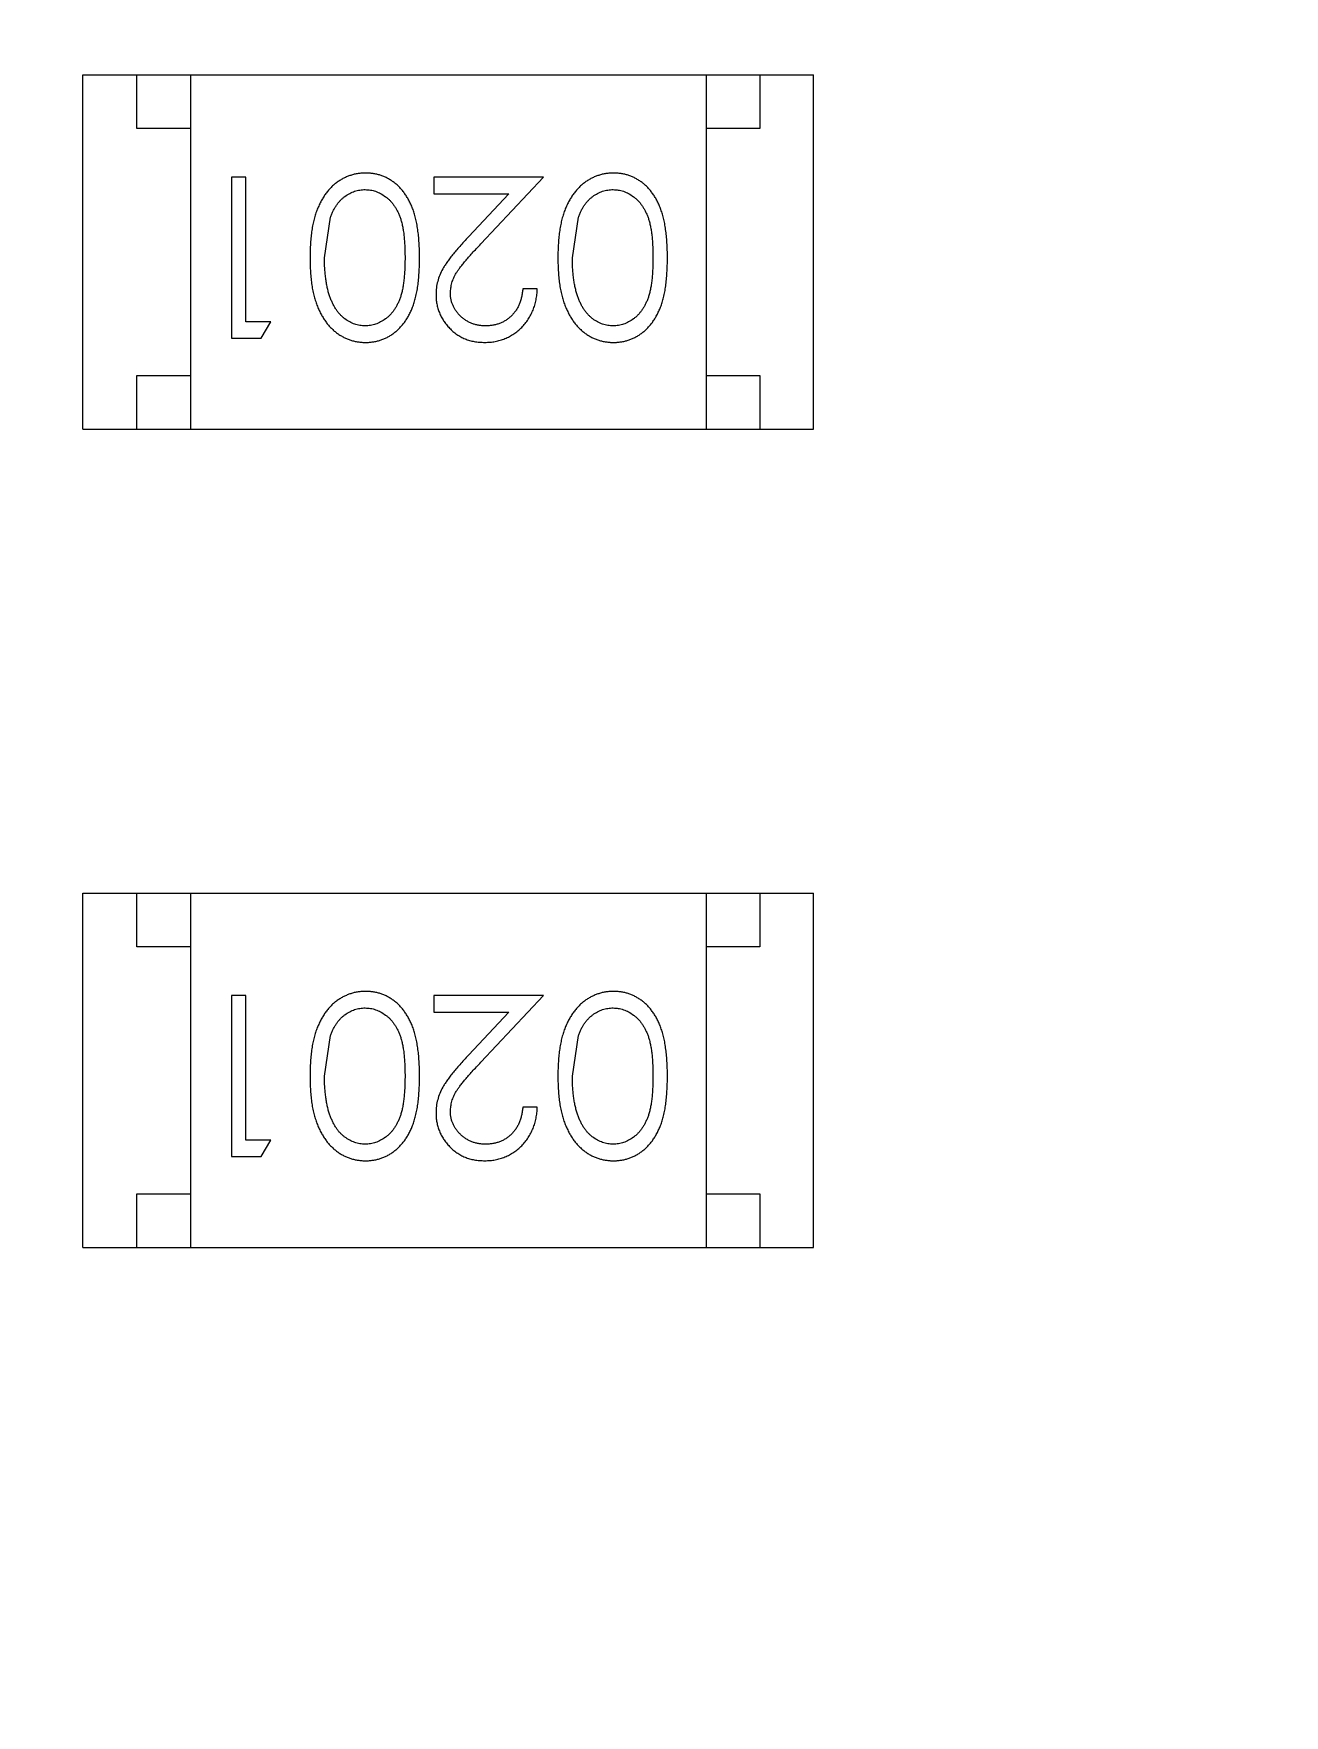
# Model space of a CAD drawing. Header units: inches. Extents: x 398 to 599, y 40 to 151.
# Drawn here: x 563.517 to 564.681, y 97.725 to 99.291 of the extents above; entities that cross this region are included whole.
import ezdxf

# ---------------------------------------------------------------- set-up
doc = ezdxf.new("R2010")
doc.units = ezdxf.units.IN
doc.header["$LTSCALE"] = 1.21
doc.header["$MEASUREMENT"] = 0
doc.layers.get('0').update_dxf_attribs({"linetype": 'CONTINUOUS'})

msp = doc.modelspace()

# ---------------------------------------------------------------- linework, layer by layer
at = {"color": 7, "linetype": 'Continuous'}
for p, q in [((563.5628, 98.9223), (563.5628, 99.2523)), ((563.5628, 99.2523), (564.2428, 99.2523)), ((563.6128, 99.2023), (563.6128, 99.2523)), ((563.6628, 99.2523), (563.6628, 98.9223)), ((564.1428, 99.2523), (564.1428, 98.9223)), ((564.1928, 99.2523), (564.1928, 99.2023)), ((564.2428, 98.9223), (564.2428, 99.2523)), ((563.6628, 99.2023), (563.6128, 99.2023)), ((564.1928, 99.2023), (564.1428, 99.2023)), ((563.701, 99.1571), (563.701, 99.0071)), ((563.7145, 99.1571), (563.701, 99.1571)), ((563.7145, 99.0224), (563.7145, 99.1571)), ((563.8895, 99.1571), (563.8895, 99.1417)), ((563.9914, 99.1571), (563.8895, 99.1571)), ((563.9332, 99.095), (563.9914, 99.1571)), ((563.8895, 99.1417), (563.9593, 99.1417)), ((563.9593, 99.1417), (563.9217, 99.1016)), ((563.7876, 99.0821), (563.7932, 99.1198)), ((564.0183, 99.0821), (564.024, 99.1198)), ((563.9856, 99.0532), (563.9722, 99.0532)), ((563.7376, 99.0224), (563.7145, 99.0224)), ((563.7287, 99.0071), (563.7376, 99.0224)), ((563.701, 99.0071), (563.7287, 99.0071)), ((563.6128, 98.9223), (563.6128, 98.9723)), ((563.6128, 98.9723), (563.6628, 98.9723)), ((564.1428, 98.9723), (564.1928, 98.9723)), ((564.1928, 98.9723), (564.1928, 98.9223)), ((563.5628, 98.9223), (564.2428, 98.9223)), ((563.5628, 98.1604), (563.5628, 98.4904)), ((563.5628, 98.4904), (564.2428, 98.4904)), ((563.6128, 98.4404), (563.6128, 98.4904)), ((563.6628, 98.4904), (563.6628, 98.1604)), ((564.1428, 98.4904), (564.1428, 98.1604)), ((564.1928, 98.4904), (564.1928, 98.4404)), ((564.2428, 98.1604), (564.2428, 98.4904)), ((563.6628, 98.4404), (563.6128, 98.4404)), ((564.1928, 98.4404), (564.1428, 98.4404)), ((563.701, 98.3951), (563.701, 98.2451)), ((563.7145, 98.3951), (563.701, 98.3951)), ((563.7145, 98.2605), (563.7145, 98.3951)), ((563.8895, 98.3951), (563.8895, 98.3797)), ((563.9914, 98.3951), (563.8895, 98.3951)), ((563.9332, 98.333), (563.9914, 98.3951)), ((563.8895, 98.3797), (563.9593, 98.3797)), ((563.9593, 98.3797), (563.9217, 98.3396)), ((563.7876, 98.3201), (563.7932, 98.3578)), ((564.0183, 98.3201), (564.024, 98.3578)), ((563.9856, 98.2912), (563.9722, 98.2912)), ((563.7376, 98.2605), (563.7145, 98.2605)), ((563.7287, 98.2451), (563.7376, 98.2605)), ((563.701, 98.2451), (563.7287, 98.2451)), ((563.6128, 98.1604), (563.6128, 98.2104)), ((563.6128, 98.2104), (563.6628, 98.2104)), ((564.1428, 98.2104), (564.1928, 98.2104)), ((564.1928, 98.2104), (564.1928, 98.1604)), ((563.5628, 98.1604), (564.2428, 98.1604))]:
    msp.add_line(p, q, dxfattribs=at)
for radius, start, end in [(23, 281.22586, 258.77532), (22.75, 294.44334, 241.13427)]:
    msp.add_arc((553.751, 92.925), radius, start, end, dxfattribs=at)
for points, knots in [([(563.8259, 99.1609), (563.8247, 99.1609), (563.8223, 99.1609), (563.8188, 99.1604), (563.8153, 99.1598), (563.812, 99.1588), (563.8087, 99.1576), (563.8055, 99.1562), (563.8025, 99.1544), (563.7994, 99.1524), (563.7965, 99.1502), (563.7938, 99.1476), (563.7912, 99.1449), (563.7888, 99.1418), (563.7866, 99.1385), (563.7845, 99.135), (563.7826, 99.1312), (563.7808, 99.1271), (563.7792, 99.1227), (563.7779, 99.1179), (563.7767, 99.1129), (563.7757, 99.1074), (563.775, 99.1016), (563.7745, 99.0954), (563.7742, 99.0889), (563.7741, 99.0844), (563.7741, 99.0821)], [0, 0, 0, 0, 0.033824, 0.067298, 0.10028, 0.133019, 0.165736, 0.198792, 0.232372, 0.266409, 0.301016, 0.336196, 0.371972, 0.408574, 0.446394, 0.485225, 0.525372, 0.567224, 0.611081, 0.65775, 0.70702, 0.759235, 0.814484, 0.873227, 0.934937, 1, 1, 1, 1]), ([(563.876, 99.0821), (563.876, 99.0845), (563.876, 99.0891), (563.8757, 99.0959), (563.8752, 99.1023), (563.8744, 99.1082), (563.8735, 99.1137), (563.8725, 99.1189), (563.8712, 99.1236), (563.8697, 99.1279), (563.868, 99.1319), (563.8661, 99.1357), (563.8641, 99.1391), (563.8619, 99.1423), (563.8596, 99.1453), (563.8571, 99.148), (563.8545, 99.1505), (563.8517, 99.1527), (563.8488, 99.1546), (563.8458, 99.1563), (563.8427, 99.1577), (563.8395, 99.1589), (563.8362, 99.1598), (563.8328, 99.1604), (563.8294, 99.1608), (563.827, 99.1609), (563.8259, 99.1609)], [0, 0, 0, 0, 0.068113, 0.132564, 0.193427, 0.250218, 0.303569, 0.353576, 0.400235, 0.443586, 0.484619, 0.524292, 0.56238, 0.599049, 0.63494, 0.669782, 0.704009, 0.737842, 0.771098, 0.803896, 0.836415, 0.868639, 0.900715, 0.933378, 0.966213, 1, 1, 1, 1]), ([(564.0566, 99.1609), (564.0554, 99.1609), (564.0531, 99.1609), (564.0496, 99.1604), (564.0461, 99.1598), (564.0428, 99.1588), (564.0395, 99.1576), (564.0363, 99.1562), (564.0332, 99.1544), (564.0302, 99.1524), (564.0273, 99.1502), (564.0246, 99.1476), (564.022, 99.1449), (564.0196, 99.1418), (564.0173, 99.1385), (564.0153, 99.135), (564.0133, 99.1312), (564.0116, 99.1271), (564.0099, 99.1227), (564.0086, 99.1179), (564.0074, 99.1129), (564.0065, 99.1074), (564.0058, 99.1016), (564.0052, 99.0954), (564.0049, 99.0889), (564.0049, 99.0844), (564.0049, 99.0821)], [0, 0, 0, 0, 0.033824, 0.067298, 0.10028, 0.133019, 0.165736, 0.198792, 0.232372, 0.266409, 0.301016, 0.336196, 0.371972, 0.408574, 0.446394, 0.485225, 0.525372, 0.567224, 0.611081, 0.65775, 0.70702, 0.759235, 0.814484, 0.873227, 0.934937, 1, 1, 1, 1]), ([(564.1068, 99.0821), (564.1068, 99.0845), (564.1067, 99.0891), (564.1064, 99.0959), (564.1059, 99.1023), (564.1052, 99.1082), (564.1043, 99.1137), (564.1033, 99.1189), (564.1019, 99.1236), (564.1004, 99.1279), (564.0987, 99.1319), (564.0969, 99.1357), (564.0949, 99.1391), (564.0927, 99.1423), (564.0904, 99.1453), (564.0879, 99.148), (564.0852, 99.1505), (564.0825, 99.1527), (564.0795, 99.1546), (564.0765, 99.1563), (564.0734, 99.1577), (564.0702, 99.1589), (564.067, 99.1598), (564.0636, 99.1604), (564.0601, 99.1608), (564.0578, 99.1609), (564.0566, 99.1609)], [0, 0, 0, 0, 0.068113, 0.132564, 0.193427, 0.250218, 0.303569, 0.353576, 0.400235, 0.443586, 0.484619, 0.524292, 0.56238, 0.599049, 0.63494, 0.669782, 0.704009, 0.737842, 0.771098, 0.803896, 0.836415, 0.868639, 0.900715, 0.933378, 0.966213, 1, 1, 1, 1]), ([(563.7932, 99.1198), (563.7936, 99.1208), (563.7944, 99.1229), (563.7957, 99.1258), (563.7972, 99.1285), (563.7988, 99.131), (563.8005, 99.1334), (563.8024, 99.1355), (563.8044, 99.1374), (563.8072, 99.1397), (563.8109, 99.142), (563.8156, 99.144), (563.8204, 99.1453), (563.8238, 99.1455), (563.8254, 99.1455)], [0, 0, 0, 0, 0.075949, 0.148549, 0.218996, 0.286119, 0.351826, 0.416074, 0.478265, 0.540325, 0.660405, 0.774606, 0.887187, 1, 1, 1, 1]), ([(563.8254, 99.1455), (563.8271, 99.1454), (563.8304, 99.1453), (563.8352, 99.144), (563.84, 99.1419), (563.8437, 99.1395), (563.8466, 99.1372), (563.8487, 99.1353), (563.8505, 99.1331), (563.8523, 99.1308), (563.854, 99.1283), (563.8554, 99.1256), (563.8568, 99.1227), (563.858, 99.1196), (563.8591, 99.1162), (563.86, 99.1124), (563.8608, 99.1083), (563.8615, 99.1038), (563.8619, 99.0989), (563.8623, 99.0936), (563.8625, 99.088), (563.8625, 99.0841), (563.8626, 99.0821)], [0, 0, 0, 0, 0.060034, 0.120278, 0.182348, 0.247919, 0.281641, 0.315701, 0.350322, 0.385703, 0.421819, 0.459196, 0.497866, 0.538301, 0.58121, 0.628183, 0.679403, 0.734699, 0.794074, 0.858416, 0.927049, 1, 1, 1, 1]), ([(564.024, 99.1198), (564.0244, 99.1208), (564.0251, 99.1229), (564.0265, 99.1258), (564.0279, 99.1285), (564.0295, 99.131), (564.0313, 99.1334), (564.0331, 99.1355), (564.0352, 99.1374), (564.038, 99.1397), (564.0416, 99.142), (564.0464, 99.144), (564.0512, 99.1453), (564.0545, 99.1455), (564.0562, 99.1455)], [0, 0, 0, 0, 0.075949, 0.148549, 0.218996, 0.286119, 0.351826, 0.416074, 0.478265, 0.540325, 0.660405, 0.774606, 0.887187, 1, 1, 1, 1]), ([(564.0562, 99.1455), (564.0578, 99.1454), (564.0611, 99.1453), (564.066, 99.144), (564.0708, 99.1419), (564.0745, 99.1395), (564.0774, 99.1372), (564.0794, 99.1353), (564.0813, 99.1331), (564.0831, 99.1308), (564.0847, 99.1283), (564.0862, 99.1256), (564.0875, 99.1227), (564.0888, 99.1196), (564.0899, 99.1162), (564.0908, 99.1124), (564.0916, 99.1083), (564.0922, 99.1038), (564.0927, 99.0989), (564.093, 99.0936), (564.0933, 99.088), (564.0933, 99.0841), (564.0933, 99.0821)], [0, 0, 0, 0, 0.060034, 0.120278, 0.182348, 0.247919, 0.281641, 0.315701, 0.350322, 0.385703, 0.421819, 0.459196, 0.497866, 0.538301, 0.58121, 0.628183, 0.679403, 0.734699, 0.794074, 0.858416, 0.927049, 1, 1, 1, 1]), ([(563.9217, 99.1016), (563.9203, 99.1001), (563.9175, 99.0971), (563.9136, 99.0928), (563.91, 99.0886), (563.9068, 99.0848), (563.904, 99.0811), (563.9015, 99.0777), (563.8994, 99.0746), (563.8971, 99.0708), (563.8948, 99.066), (563.8928, 99.0601), (563.8916, 99.054), (563.8915, 99.0499), (563.8914, 99.0478)], [0, 0, 0, 0, 0.09953, 0.192079, 0.277712, 0.357454, 0.429648, 0.495771, 0.555538, 0.608657, 0.707578, 0.804328, 0.901298, 1, 1, 1, 1]), ([(563.9049, 99.049), (563.9049, 99.0506), (563.905, 99.0539), (563.9061, 99.0587), (563.9078, 99.0633), (563.9098, 99.0671), (563.9118, 99.0702), (563.9137, 99.0729), (563.916, 99.0758), (563.9187, 99.0791), (563.9218, 99.0827), (563.9252, 99.0865), (563.9291, 99.0907), (563.9318, 99.0935), (563.9332, 99.095)], [0, 0, 0, 0, 0.088014, 0.174976, 0.2638, 0.355443, 0.406413, 0.465519, 0.533076, 0.609353, 0.693899, 0.787171, 0.889197, 1, 1, 1, 1]), ([(563.7741, 99.0821), (563.7741, 99.0798), (563.7742, 99.0753), (563.7745, 99.0688), (563.775, 99.0626), (563.7757, 99.0567), (563.7767, 99.0512), (563.7779, 99.0461), (563.7793, 99.0414), (563.7809, 99.0369), (563.7827, 99.0329), (563.7846, 99.029), (563.7867, 99.0255), (563.7889, 99.0222), (563.7914, 99.0191), (563.7939, 99.0164), (563.7967, 99.0138), (563.7995, 99.0116), (563.8025, 99.0096), (563.8056, 99.0079), (563.8088, 99.0064), (563.812, 99.0053), (563.8154, 99.0043), (563.8188, 99.0037), (563.8223, 99.0033), (563.8247, 99.0032), (563.8259, 99.0032)], [0, 0, 0, 0, 0.065278, 0.127205, 0.186168, 0.241675, 0.294115, 0.343609, 0.390387, 0.434463, 0.476646, 0.517002, 0.555936, 0.593716, 0.630057, 0.665601, 0.700745, 0.734917, 0.768681, 0.802087, 0.834849, 0.867433, 0.900138, 0.932806, 0.966212, 1, 1, 1, 1]), ([(563.8254, 99.0186), (563.8238, 99.0187), (563.8205, 99.0189), (563.8156, 99.0201), (563.811, 99.0222), (563.8072, 99.0246), (563.8044, 99.0269), (563.8023, 99.0289), (563.8004, 99.0311), (563.7986, 99.0336), (563.7969, 99.0363), (563.7953, 99.0392), (563.7939, 99.0424), (563.7925, 99.0458), (563.7914, 99.0495), (563.7903, 99.0534), (563.7895, 99.0576), (563.7888, 99.062), (563.7883, 99.0667), (563.7878, 99.0716), (563.7876, 99.0767), (563.7876, 99.0803), (563.7876, 99.0821)], [0, 0, 0, 0, 0.059689, 0.119507, 0.181075, 0.246162, 0.279894, 0.314468, 0.350403, 0.387474, 0.426147, 0.466624, 0.508745, 0.553328, 0.600058, 0.649177, 0.700552, 0.754894, 0.811825, 0.871514, 0.934319, 1, 1, 1, 1]), ([(563.8626, 99.0821), (563.8625, 99.08), (563.8625, 99.0761), (563.8623, 99.0705), (563.8619, 99.0652), (563.8614, 99.0603), (563.8608, 99.0558), (563.86, 99.0516), (563.8591, 99.0479), (563.858, 99.0445), (563.8567, 99.0413), (563.8554, 99.0384), (563.8539, 99.0357), (563.8523, 99.0332), (563.8505, 99.0309), (563.8486, 99.0288), (563.8466, 99.0268), (563.8437, 99.0246), (563.84, 99.0222), (563.8353, 99.0201), (563.8304, 99.0189), (563.8271, 99.0187), (563.8254, 99.0186)], [0, 0, 0, 0, 0.073302, 0.142286, 0.206253, 0.266017, 0.321612, 0.372532, 0.419497, 0.462398, 0.502825, 0.541489, 0.579034, 0.615143, 0.650298, 0.684912, 0.718701, 0.752189, 0.817245, 0.879117, 0.939613, 1, 1, 1, 1]), ([(563.8259, 99.0032), (563.827, 99.0032), (563.8294, 99.0033), (563.8328, 99.0037), (563.8362, 99.0043), (563.8395, 99.0053), (563.8427, 99.0064), (563.8458, 99.0079), (563.8489, 99.0096), (563.8518, 99.0116), (563.8546, 99.0138), (563.8573, 99.0162), (563.8597, 99.019), (563.8621, 99.0219), (563.8642, 99.0251), (563.8663, 99.0286), (563.8681, 99.0323), (563.8697, 99.0362), (563.8712, 99.0405), (563.8725, 99.0452), (563.8736, 99.0504), (563.8745, 99.0559), (563.8752, 99.0619), (563.8757, 99.0682), (563.876, 99.075), (563.876, 99.0797), (563.876, 99.0821)], [0, 0, 0, 0, 0.033742, 0.066533, 0.099153, 0.13154, 0.164087, 0.196563, 0.229707, 0.263315, 0.297504, 0.331686, 0.366482, 0.4021, 0.438958, 0.476748, 0.515985, 0.556589, 0.599519, 0.645765, 0.695487, 0.748721, 0.805687, 0.866754, 0.931405, 1, 1, 1, 1]), ([(564.0049, 99.0821), (564.0049, 99.0798), (564.0049, 99.0753), (564.0052, 99.0688), (564.0058, 99.0626), (564.0065, 99.0567), (564.0075, 99.0512), (564.0086, 99.0461), (564.01, 99.0414), (564.0116, 99.0369), (564.0135, 99.0329), (564.0154, 99.029), (564.0175, 99.0255), (564.0197, 99.0222), (564.0221, 99.0191), (564.0247, 99.0164), (564.0274, 99.0138), (564.0303, 99.0116), (564.0333, 99.0096), (564.0364, 99.0079), (564.0395, 99.0064), (564.0428, 99.0053), (564.0461, 99.0043), (564.0496, 99.0037), (564.0531, 99.0033), (564.0554, 99.0032), (564.0566, 99.0032)], [0, 0, 0, 0, 0.065278, 0.127205, 0.186168, 0.241675, 0.294115, 0.343609, 0.390387, 0.434463, 0.476646, 0.517002, 0.555936, 0.593716, 0.630057, 0.665601, 0.700745, 0.734917, 0.768681, 0.802087, 0.834849, 0.867433, 0.900138, 0.932806, 0.966212, 1, 1, 1, 1]), ([(564.0562, 99.0186), (564.0545, 99.0187), (564.0513, 99.0189), (564.0464, 99.0201), (564.0417, 99.0222), (564.038, 99.0246), (564.0351, 99.0269), (564.0331, 99.0289), (564.0311, 99.0311), (564.0293, 99.0336), (564.0276, 99.0363), (564.0261, 99.0392), (564.0246, 99.0424), (564.0233, 99.0458), (564.0222, 99.0495), (564.0211, 99.0534), (564.0203, 99.0576), (564.0195, 99.062), (564.019, 99.0667), (564.0186, 99.0716), (564.0184, 99.0767), (564.0183, 99.0803), (564.0183, 99.0821)], [0, 0, 0, 0, 0.059689, 0.119507, 0.181075, 0.246162, 0.279894, 0.314468, 0.350403, 0.387474, 0.426147, 0.466624, 0.508745, 0.553328, 0.600058, 0.649177, 0.700552, 0.754894, 0.811825, 0.871514, 0.934319, 1, 1, 1, 1]), ([(564.0933, 99.0821), (564.0933, 99.08), (564.0933, 99.0761), (564.093, 99.0705), (564.0927, 99.0652), (564.0922, 99.0603), (564.0916, 99.0558), (564.0908, 99.0516), (564.0899, 99.0479), (564.0888, 99.0445), (564.0875, 99.0413), (564.0862, 99.0384), (564.0847, 99.0357), (564.083, 99.0332), (564.0813, 99.0309), (564.0794, 99.0288), (564.0774, 99.0268), (564.0745, 99.0246), (564.0708, 99.0222), (564.0661, 99.0201), (564.0612, 99.0189), (564.0578, 99.0187), (564.0562, 99.0186)], [0, 0, 0, 0, 0.073302, 0.142286, 0.206253, 0.266017, 0.321612, 0.372532, 0.419497, 0.462398, 0.502825, 0.541489, 0.579034, 0.615143, 0.650298, 0.684912, 0.718701, 0.752189, 0.817245, 0.879117, 0.939613, 1, 1, 1, 1]), ([(564.0566, 99.0032), (564.0578, 99.0032), (564.0601, 99.0033), (564.0636, 99.0037), (564.067, 99.0043), (564.0703, 99.0053), (564.0735, 99.0064), (564.0766, 99.0079), (564.0796, 99.0096), (564.0826, 99.0116), (564.0854, 99.0138), (564.0881, 99.0162), (564.0905, 99.019), (564.0928, 99.0219), (564.095, 99.0251), (564.097, 99.0286), (564.0988, 99.0323), (564.1005, 99.0362), (564.102, 99.0405), (564.1033, 99.0452), (564.1044, 99.0504), (564.1052, 99.0559), (564.1059, 99.0619), (564.1064, 99.0682), (564.1067, 99.075), (564.1068, 99.0797), (564.1068, 99.0821)], [0, 0, 0, 0, 0.033742, 0.066533, 0.099153, 0.13154, 0.164087, 0.196563, 0.229707, 0.263315, 0.297504, 0.331686, 0.366482, 0.4021, 0.438958, 0.476748, 0.515985, 0.556589, 0.599519, 0.645765, 0.695487, 0.748721, 0.805687, 0.866754, 0.931405, 1, 1, 1, 1]), ([(563.8914, 99.0478), (563.8914, 99.0463), (563.8915, 99.0434), (563.8921, 99.0391), (563.8931, 99.0349), (563.8944, 99.0309), (563.8963, 99.0271), (563.8984, 99.0234), (563.901, 99.0198), (563.9039, 99.0165), (563.9071, 99.0133), (563.9106, 99.0107), (563.9144, 99.0083), (563.9184, 99.0064), (563.9226, 99.005), (563.9271, 99.004), (563.9318, 99.0033), (563.9351, 99.0033), (563.9367, 99.0032)], [0, 0, 0, 0, 0.06271, 0.123347, 0.183401, 0.242828, 0.302097, 0.36242, 0.423725, 0.487032, 0.550491, 0.612709, 0.674265, 0.73617, 0.799211, 0.863483, 0.930525, 1, 1, 1, 1]), ([(563.9374, 99.0186), (563.9363, 99.0186), (563.9341, 99.0187), (563.9308, 99.0191), (563.9277, 99.0198), (563.9248, 99.0208), (563.9219, 99.0221), (563.9192, 99.0236), (563.9167, 99.0255), (563.9143, 99.0275), (563.9121, 99.0298), (563.9102, 99.0323), (563.9085, 99.0348), (563.9072, 99.0374), (563.9061, 99.0402), (563.9054, 99.043), (563.9049, 99.046), (563.9049, 99.048), (563.9049, 99.049)], [0, 0, 0, 0, 0.068027, 0.133505, 0.19695, 0.26027, 0.322741, 0.384982, 0.448465, 0.513424, 0.578224, 0.640011, 0.700094, 0.760067, 0.819012, 0.877878, 0.938035, 1, 1, 1, 1]), ([(563.9367, 99.0032), (563.9384, 99.0033), (563.9417, 99.0033), (563.9465, 99.004), (563.9511, 99.0051), (563.9556, 99.0066), (563.9598, 99.0087), (563.9638, 99.0111), (563.9676, 99.0139), (563.9712, 99.0172), (563.9744, 99.0208), (563.9773, 99.0247), (563.9797, 99.0289), (563.9818, 99.0333), (563.9834, 99.0379), (563.9846, 99.0428), (563.9854, 99.0479), (563.9855, 99.0514), (563.9856, 99.0532)], [0, 0, 0, 0, 0.06445, 0.126725, 0.187421, 0.247417, 0.306749, 0.366595, 0.427749, 0.490235, 0.553031, 0.614805, 0.676505, 0.738096, 0.801021, 0.864897, 0.931209, 1, 1, 1, 1]), ([(563.9722, 99.0532), (563.972, 99.0519), (563.9718, 99.0493), (563.971, 99.0455), (563.9701, 99.0419), (563.9689, 99.0386), (563.9674, 99.0355), (563.9656, 99.0327), (563.9636, 99.03), (563.9614, 99.0277), (563.9589, 99.0255), (563.9563, 99.0237), (563.9535, 99.0221), (563.9506, 99.0208), (563.9475, 99.0198), (563.9443, 99.0191), (563.9409, 99.0187), (563.9386, 99.0186), (563.9374, 99.0186)], [0, 0, 0, 0, 0.073648, 0.143686, 0.210962, 0.275557, 0.338064, 0.399311, 0.4594, 0.51934, 0.579024, 0.637809, 0.695959, 0.754122, 0.813113, 0.873453, 0.935561, 1, 1, 1, 1]), ([(563.8259, 98.3989), (563.8247, 98.3989), (563.8223, 98.3989), (563.8188, 98.3984), (563.8153, 98.3978), (563.812, 98.3968), (563.8087, 98.3956), (563.8055, 98.3942), (563.8025, 98.3924), (563.7994, 98.3904), (563.7965, 98.3882), (563.7938, 98.3856), (563.7912, 98.3829), (563.7888, 98.3798), (563.7866, 98.3765), (563.7845, 98.373), (563.7826, 98.3692), (563.7808, 98.3651), (563.7792, 98.3607), (563.7779, 98.356), (563.7767, 98.3509), (563.7757, 98.3454), (563.775, 98.3396), (563.7745, 98.3334), (563.7742, 98.3269), (563.7741, 98.3224), (563.7741, 98.3201)], [0, 0, 0, 0, 0.033824, 0.067298, 0.10028, 0.133019, 0.165736, 0.198792, 0.232372, 0.266409, 0.301016, 0.336196, 0.371972, 0.408574, 0.446394, 0.485225, 0.525372, 0.567224, 0.611081, 0.65775, 0.70702, 0.759235, 0.814484, 0.873227, 0.934937, 1, 1, 1, 1]), ([(563.876, 98.3201), (563.876, 98.3225), (563.876, 98.3272), (563.8757, 98.3339), (563.8752, 98.3403), (563.8744, 98.3462), (563.8735, 98.3518), (563.8725, 98.3569), (563.8712, 98.3616), (563.8697, 98.366), (563.868, 98.37), (563.8661, 98.3737), (563.8641, 98.3771), (563.8619, 98.3803), (563.8596, 98.3833), (563.8571, 98.386), (563.8545, 98.3885), (563.8517, 98.3907), (563.8488, 98.3926), (563.8458, 98.3943), (563.8427, 98.3958), (563.8395, 98.3969), (563.8362, 98.3978), (563.8328, 98.3984), (563.8294, 98.3989), (563.827, 98.3989), (563.8259, 98.3989)], [0, 0, 0, 0, 0.068113, 0.132564, 0.193427, 0.250218, 0.303569, 0.353576, 0.400235, 0.443586, 0.484619, 0.524292, 0.56238, 0.599049, 0.63494, 0.669782, 0.704009, 0.737842, 0.771098, 0.803896, 0.836415, 0.868639, 0.900715, 0.933378, 0.966213, 1, 1, 1, 1]), ([(564.0566, 98.3989), (564.0554, 98.3989), (564.0531, 98.3989), (564.0496, 98.3984), (564.0461, 98.3978), (564.0428, 98.3968), (564.0395, 98.3956), (564.0363, 98.3942), (564.0332, 98.3924), (564.0302, 98.3904), (564.0273, 98.3882), (564.0246, 98.3856), (564.022, 98.3829), (564.0196, 98.3798), (564.0173, 98.3765), (564.0153, 98.373), (564.0133, 98.3692), (564.0116, 98.3651), (564.0099, 98.3607), (564.0086, 98.356), (564.0074, 98.3509), (564.0065, 98.3454), (564.0058, 98.3396), (564.0052, 98.3334), (564.0049, 98.3269), (564.0049, 98.3224), (564.0049, 98.3201)], [0, 0, 0, 0, 0.033824, 0.067298, 0.10028, 0.133019, 0.165736, 0.198792, 0.232372, 0.266409, 0.301016, 0.336196, 0.371972, 0.408574, 0.446394, 0.485225, 0.525372, 0.567224, 0.611081, 0.65775, 0.70702, 0.759235, 0.814484, 0.873227, 0.934937, 1, 1, 1, 1]), ([(564.1068, 98.3201), (564.1068, 98.3225), (564.1067, 98.3272), (564.1064, 98.3339), (564.1059, 98.3403), (564.1052, 98.3462), (564.1043, 98.3518), (564.1033, 98.3569), (564.1019, 98.3616), (564.1004, 98.366), (564.0987, 98.37), (564.0969, 98.3737), (564.0949, 98.3771), (564.0927, 98.3803), (564.0904, 98.3833), (564.0879, 98.386), (564.0852, 98.3885), (564.0825, 98.3907), (564.0795, 98.3926), (564.0765, 98.3943), (564.0734, 98.3958), (564.0702, 98.3969), (564.067, 98.3978), (564.0636, 98.3984), (564.0601, 98.3989), (564.0578, 98.3989), (564.0566, 98.3989)], [0, 0, 0, 0, 0.068113, 0.132564, 0.193427, 0.250218, 0.303569, 0.353576, 0.400235, 0.443586, 0.484619, 0.524292, 0.56238, 0.599049, 0.63494, 0.669782, 0.704009, 0.737842, 0.771098, 0.803896, 0.836415, 0.868639, 0.900715, 0.933378, 0.966213, 1, 1, 1, 1]), ([(563.7932, 98.3578), (563.7936, 98.3588), (563.7944, 98.3609), (563.7957, 98.3638), (563.7972, 98.3665), (563.7988, 98.3691), (563.8005, 98.3714), (563.8024, 98.3735), (563.8044, 98.3754), (563.8072, 98.3777), (563.8109, 98.38), (563.8156, 98.382), (563.8204, 98.3833), (563.8238, 98.3835), (563.8254, 98.3835)], [0, 0, 0, 0, 0.075949, 0.148549, 0.218996, 0.286119, 0.351826, 0.416074, 0.478265, 0.540325, 0.660405, 0.774606, 0.887187, 1, 1, 1, 1]), ([(563.8254, 98.3835), (563.8271, 98.3834), (563.8304, 98.3833), (563.8352, 98.382), (563.84, 98.3799), (563.8437, 98.3775), (563.8466, 98.3752), (563.8487, 98.3733), (563.8505, 98.3712), (563.8523, 98.3688), (563.854, 98.3663), (563.8554, 98.3636), (563.8568, 98.3607), (563.858, 98.3576), (563.8591, 98.3542), (563.86, 98.3504), (563.8608, 98.3463), (563.8615, 98.3418), (563.8619, 98.3369), (563.8623, 98.3316), (563.8625, 98.326), (563.8625, 98.3221), (563.8626, 98.3201)], [0, 0, 0, 0, 0.060034, 0.120278, 0.182348, 0.247919, 0.281641, 0.315701, 0.350322, 0.385703, 0.421819, 0.459196, 0.497866, 0.538301, 0.58121, 0.628183, 0.679403, 0.734699, 0.794074, 0.858416, 0.927049, 1, 1, 1, 1]), ([(564.024, 98.3578), (564.0244, 98.3588), (564.0251, 98.3609), (564.0265, 98.3638), (564.0279, 98.3665), (564.0295, 98.3691), (564.0313, 98.3714), (564.0331, 98.3735), (564.0352, 98.3754), (564.038, 98.3777), (564.0416, 98.38), (564.0464, 98.382), (564.0512, 98.3833), (564.0545, 98.3835), (564.0562, 98.3835)], [0, 0, 0, 0, 0.075949, 0.148549, 0.218996, 0.286119, 0.351826, 0.416074, 0.478265, 0.540325, 0.660405, 0.774606, 0.887187, 1, 1, 1, 1]), ([(564.0562, 98.3835), (564.0578, 98.3834), (564.0611, 98.3833), (564.066, 98.382), (564.0708, 98.3799), (564.0745, 98.3775), (564.0774, 98.3752), (564.0794, 98.3733), (564.0813, 98.3712), (564.0831, 98.3688), (564.0847, 98.3663), (564.0862, 98.3636), (564.0875, 98.3607), (564.0888, 98.3576), (564.0899, 98.3542), (564.0908, 98.3504), (564.0916, 98.3463), (564.0922, 98.3418), (564.0927, 98.3369), (564.093, 98.3316), (564.0933, 98.326), (564.0933, 98.3221), (564.0933, 98.3201)], [0, 0, 0, 0, 0.060034, 0.120278, 0.182348, 0.247919, 0.281641, 0.315701, 0.350322, 0.385703, 0.421819, 0.459196, 0.497866, 0.538301, 0.58121, 0.628183, 0.679403, 0.734699, 0.794074, 0.858416, 0.927049, 1, 1, 1, 1]), ([(563.9217, 98.3396), (563.9203, 98.3381), (563.9175, 98.3351), (563.9136, 98.3308), (563.91, 98.3266), (563.9068, 98.3228), (563.904, 98.3191), (563.9015, 98.3157), (563.8994, 98.3126), (563.8971, 98.3088), (563.8948, 98.304), (563.8928, 98.2981), (563.8916, 98.292), (563.8915, 98.2879), (563.8914, 98.2858)], [0, 0, 0, 0, 0.09953, 0.192079, 0.277712, 0.357454, 0.429648, 0.495771, 0.555538, 0.608657, 0.707578, 0.804328, 0.901298, 1, 1, 1, 1]), ([(563.9049, 98.287), (563.9049, 98.2886), (563.905, 98.2919), (563.9061, 98.2967), (563.9078, 98.3013), (563.9098, 98.3051), (563.9118, 98.3082), (563.9137, 98.3109), (563.916, 98.3139), (563.9187, 98.3171), (563.9218, 98.3207), (563.9252, 98.3245), (563.9291, 98.3287), (563.9318, 98.3315), (563.9332, 98.333)], [0, 0, 0, 0, 0.088014, 0.174976, 0.2638, 0.355443, 0.406413, 0.465519, 0.533076, 0.609353, 0.693899, 0.787171, 0.889197, 1, 1, 1, 1]), ([(563.7741, 98.3201), (563.7741, 98.3178), (563.7742, 98.3133), (563.7745, 98.3068), (563.775, 98.3006), (563.7757, 98.2947), (563.7767, 98.2892), (563.7779, 98.2841), (563.7793, 98.2794), (563.7809, 98.2749), (563.7827, 98.2709), (563.7846, 98.267), (563.7867, 98.2635), (563.7889, 98.2602), (563.7914, 98.2571), (563.7939, 98.2544), (563.7967, 98.2518), (563.7995, 98.2496), (563.8025, 98.2476), (563.8056, 98.2459), (563.8088, 98.2445), (563.812, 98.2433), (563.8154, 98.2423), (563.8188, 98.2417), (563.8223, 98.2413), (563.8247, 98.2412), (563.8259, 98.2412)], [0, 0, 0, 0, 0.065278, 0.127205, 0.186168, 0.241675, 0.294115, 0.343609, 0.390387, 0.434463, 0.476646, 0.517002, 0.555936, 0.593716, 0.630057, 0.665601, 0.700745, 0.734917, 0.768681, 0.802087, 0.834849, 0.867433, 0.900138, 0.932806, 0.966212, 1, 1, 1, 1]), ([(563.8254, 98.2566), (563.8238, 98.2567), (563.8205, 98.2569), (563.8156, 98.2581), (563.811, 98.2603), (563.8072, 98.2626), (563.8044, 98.2649), (563.8023, 98.2669), (563.8004, 98.2691), (563.7986, 98.2716), (563.7969, 98.2743), (563.7953, 98.2772), (563.7939, 98.2804), (563.7925, 98.2838), (563.7914, 98.2875), (563.7903, 98.2914), (563.7895, 98.2956), (563.7888, 98.3), (563.7883, 98.3047), (563.7878, 98.3096), (563.7876, 98.3147), (563.7876, 98.3183), (563.7876, 98.3201)], [0, 0, 0, 0, 0.059689, 0.119507, 0.181075, 0.246162, 0.279894, 0.314468, 0.350403, 0.387474, 0.426147, 0.466624, 0.508745, 0.553328, 0.600058, 0.649177, 0.700552, 0.754894, 0.811825, 0.871514, 0.934319, 1, 1, 1, 1]), ([(563.8626, 98.3201), (563.8625, 98.3181), (563.8625, 98.3141), (563.8623, 98.3085), (563.8619, 98.3032), (563.8614, 98.2983), (563.8608, 98.2938), (563.86, 98.2896), (563.8591, 98.2859), (563.858, 98.2825), (563.8567, 98.2794), (563.8554, 98.2764), (563.8539, 98.2737), (563.8523, 98.2712), (563.8505, 98.2689), (563.8486, 98.2668), (563.8466, 98.2648), (563.8437, 98.2626), (563.84, 98.2602), (563.8353, 98.2581), (563.8304, 98.2569), (563.8271, 98.2567), (563.8254, 98.2566)], [0, 0, 0, 0, 0.073302, 0.142286, 0.206253, 0.266017, 0.321612, 0.372532, 0.419497, 0.462398, 0.502825, 0.541489, 0.579034, 0.615143, 0.650298, 0.684912, 0.718701, 0.752189, 0.817245, 0.879117, 0.939613, 1, 1, 1, 1]), ([(563.8259, 98.2412), (563.827, 98.2412), (563.8294, 98.2413), (563.8328, 98.2417), (563.8362, 98.2423), (563.8395, 98.2433), (563.8427, 98.2444), (563.8458, 98.2459), (563.8489, 98.2476), (563.8518, 98.2496), (563.8546, 98.2518), (563.8573, 98.2542), (563.8597, 98.257), (563.8621, 98.2599), (563.8642, 98.2631), (563.8663, 98.2666), (563.8681, 98.2703), (563.8697, 98.2742), (563.8712, 98.2785), (563.8725, 98.2832), (563.8736, 98.2884), (563.8745, 98.2939), (563.8752, 98.2999), (563.8757, 98.3062), (563.876, 98.3131), (563.876, 98.3177), (563.876, 98.3201)], [0, 0, 0, 0, 0.033742, 0.066533, 0.099153, 0.13154, 0.164087, 0.196563, 0.229707, 0.263315, 0.297504, 0.331686, 0.366482, 0.4021, 0.438958, 0.476748, 0.515985, 0.556589, 0.599519, 0.645765, 0.695487, 0.748721, 0.805687, 0.866754, 0.931405, 1, 1, 1, 1]), ([(564.0049, 98.3201), (564.0049, 98.3178), (564.0049, 98.3133), (564.0052, 98.3068), (564.0058, 98.3006), (564.0065, 98.2947), (564.0075, 98.2892), (564.0086, 98.2841), (564.01, 98.2794), (564.0116, 98.2749), (564.0135, 98.2709), (564.0154, 98.267), (564.0175, 98.2635), (564.0197, 98.2602), (564.0221, 98.2571), (564.0247, 98.2544), (564.0274, 98.2518), (564.0303, 98.2496), (564.0333, 98.2476), (564.0364, 98.2459), (564.0395, 98.2445), (564.0428, 98.2433), (564.0461, 98.2423), (564.0496, 98.2417), (564.0531, 98.2413), (564.0554, 98.2412), (564.0566, 98.2412)], [0, 0, 0, 0, 0.065278, 0.127205, 0.186168, 0.241675, 0.294115, 0.343609, 0.390387, 0.434463, 0.476646, 0.517002, 0.555936, 0.593716, 0.630057, 0.665601, 0.700745, 0.734917, 0.768681, 0.802087, 0.834849, 0.867433, 0.900138, 0.932806, 0.966212, 1, 1, 1, 1]), ([(564.0562, 98.2566), (564.0545, 98.2567), (564.0513, 98.2569), (564.0464, 98.2581), (564.0417, 98.2603), (564.038, 98.2626), (564.0351, 98.2649), (564.0331, 98.2669), (564.0311, 98.2691), (564.0293, 98.2716), (564.0276, 98.2743), (564.0261, 98.2772), (564.0246, 98.2804), (564.0233, 98.2838), (564.0222, 98.2875), (564.0211, 98.2914), (564.0203, 98.2956), (564.0195, 98.3), (564.019, 98.3047), (564.0186, 98.3096), (564.0184, 98.3147), (564.0183, 98.3183), (564.0183, 98.3201)], [0, 0, 0, 0, 0.059689, 0.119507, 0.181075, 0.246162, 0.279894, 0.314468, 0.350403, 0.387474, 0.426147, 0.466624, 0.508745, 0.553328, 0.600058, 0.649177, 0.700552, 0.754894, 0.811825, 0.871514, 0.934319, 1, 1, 1, 1]), ([(564.0933, 98.3201), (564.0933, 98.3181), (564.0933, 98.3141), (564.093, 98.3085), (564.0927, 98.3032), (564.0922, 98.2983), (564.0916, 98.2938), (564.0908, 98.2896), (564.0899, 98.2859), (564.0888, 98.2825), (564.0875, 98.2794), (564.0862, 98.2764), (564.0847, 98.2737), (564.083, 98.2712), (564.0813, 98.2689), (564.0794, 98.2668), (564.0774, 98.2648), (564.0745, 98.2626), (564.0708, 98.2602), (564.0661, 98.2581), (564.0612, 98.2569), (564.0578, 98.2567), (564.0562, 98.2566)], [0, 0, 0, 0, 0.073302, 0.142286, 0.206253, 0.266017, 0.321612, 0.372532, 0.419497, 0.462398, 0.502825, 0.541489, 0.579034, 0.615143, 0.650298, 0.684912, 0.718701, 0.752189, 0.817245, 0.879117, 0.939613, 1, 1, 1, 1]), ([(564.0566, 98.2412), (564.0578, 98.2412), (564.0601, 98.2413), (564.0636, 98.2417), (564.067, 98.2423), (564.0703, 98.2433), (564.0735, 98.2444), (564.0766, 98.2459), (564.0796, 98.2476), (564.0826, 98.2496), (564.0854, 98.2518), (564.0881, 98.2542), (564.0905, 98.257), (564.0928, 98.2599), (564.095, 98.2631), (564.097, 98.2666), (564.0988, 98.2703), (564.1005, 98.2742), (564.102, 98.2785), (564.1033, 98.2832), (564.1044, 98.2884), (564.1052, 98.2939), (564.1059, 98.2999), (564.1064, 98.3062), (564.1067, 98.3131), (564.1068, 98.3177), (564.1068, 98.3201)], [0, 0, 0, 0, 0.033742, 0.066533, 0.099153, 0.13154, 0.164087, 0.196563, 0.229707, 0.263315, 0.297504, 0.331686, 0.366482, 0.4021, 0.438958, 0.476748, 0.515985, 0.556589, 0.599519, 0.645765, 0.695487, 0.748721, 0.805687, 0.866754, 0.931405, 1, 1, 1, 1]), ([(563.8914, 98.2858), (563.8914, 98.2843), (563.8915, 98.2814), (563.8921, 98.2771), (563.8931, 98.273), (563.8944, 98.2689), (563.8963, 98.2651), (563.8984, 98.2614), (563.901, 98.2578), (563.9039, 98.2545), (563.9071, 98.2513), (563.9106, 98.2487), (563.9144, 98.2464), (563.9184, 98.2444), (563.9226, 98.243), (563.9271, 98.242), (563.9318, 98.2413), (563.9351, 98.2413), (563.9367, 98.2412)], [0, 0, 0, 0, 0.06271, 0.123347, 0.183401, 0.242828, 0.302097, 0.36242, 0.423725, 0.487032, 0.550491, 0.612709, 0.674265, 0.73617, 0.799211, 0.863483, 0.930525, 1, 1, 1, 1]), ([(563.9374, 98.2566), (563.9363, 98.2566), (563.9341, 98.2567), (563.9308, 98.2571), (563.9277, 98.2578), (563.9248, 98.2588), (563.9219, 98.2601), (563.9192, 98.2616), (563.9167, 98.2635), (563.9143, 98.2656), (563.9121, 98.2678), (563.9102, 98.2703), (563.9085, 98.2728), (563.9072, 98.2754), (563.9061, 98.2782), (563.9054, 98.281), (563.9049, 98.284), (563.9049, 98.286), (563.9049, 98.287)], [0, 0, 0, 0, 0.068027, 0.133505, 0.19695, 0.26027, 0.322741, 0.384982, 0.448465, 0.513424, 0.578224, 0.640011, 0.700094, 0.760067, 0.819012, 0.877878, 0.938035, 1, 1, 1, 1]), ([(563.9367, 98.2412), (563.9384, 98.2413), (563.9417, 98.2413), (563.9465, 98.242), (563.9511, 98.2431), (563.9556, 98.2446), (563.9598, 98.2467), (563.9638, 98.2491), (563.9676, 98.2519), (563.9712, 98.2552), (563.9744, 98.2588), (563.9773, 98.2627), (563.9797, 98.2669), (563.9818, 98.2713), (563.9834, 98.2759), (563.9846, 98.2808), (563.9854, 98.2859), (563.9855, 98.2894), (563.9856, 98.2912)], [0, 0, 0, 0, 0.06445, 0.126725, 0.187421, 0.247417, 0.306749, 0.366595, 0.427749, 0.490235, 0.553031, 0.614805, 0.676505, 0.738096, 0.801021, 0.864897, 0.931209, 1, 1, 1, 1]), ([(563.9722, 98.2912), (563.972, 98.2899), (563.9718, 98.2873), (563.971, 98.2835), (563.9701, 98.28), (563.9689, 98.2766), (563.9674, 98.2736), (563.9656, 98.2707), (563.9636, 98.268), (563.9614, 98.2657), (563.9589, 98.2635), (563.9563, 98.2617), (563.9535, 98.2601), (563.9506, 98.2588), (563.9475, 98.2578), (563.9443, 98.2571), (563.9409, 98.2567), (563.9386, 98.2566), (563.9374, 98.2566)], [0, 0, 0, 0, 0.073648, 0.143686, 0.210962, 0.275557, 0.338064, 0.399311, 0.4594, 0.51934, 0.579024, 0.637809, 0.695959, 0.754122, 0.813113, 0.873453, 0.935561, 1, 1, 1, 1])]:
    msp.add_open_spline(points, degree=3, knots=knots, dxfattribs=at)

doc.saveas('drawing.dxf')
